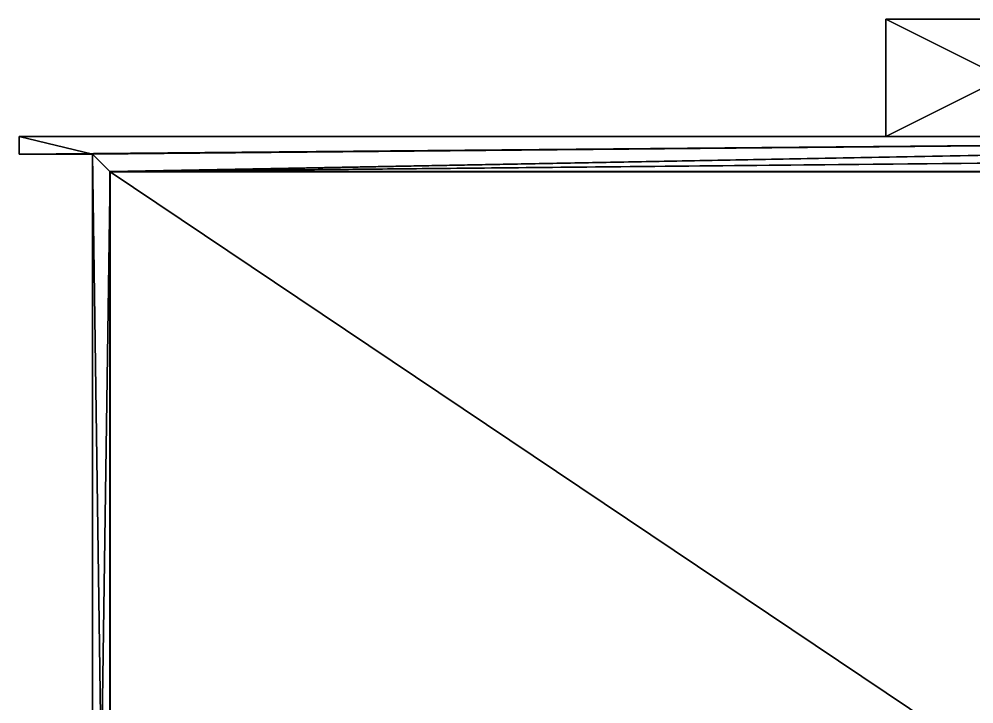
# Model space of a CAD drawing. Extents: x -792 to 436, y -474 to 738.
# Drawn here: x 0 to 162.5, y 621.5 to 738 of the extents above; entities that cross this region are included whole.
import ezdxf

# ---------------------------------------------------------------- set-up
doc = ezdxf.new("R2010")
doc.units = 0
doc.header["$LTSCALE"] = 25.4
doc.layers.get('0').update_dxf_attribs({"color": 13, "linetype": 'CONTINUOUS'})

# ---------------------------------------------------------------- blocks, each defined once
blk = doc.blocks.new('GROUP_3')
at = {"color": 0}
for p, q in [((135, 23, 17.5), (175, 23, 17.5)), ((175, 23, 7.5), (135, 23, 7.5)), ((135, 23, 7.5), (135, 23, 17.5)), ((135, 23, 17.5), (175, 23, 17.5)), ((135, 3, 17.5), (135, 23, 17.5)), ((135, 3, 7.5), (135, 23, 7.5)), ((175, 23, 7.5), (135, 23, 7.5)), ((135, 3, 17.5), (135, 23, 17.5)), ((135, 23, 7.5), (135, 23, 17.5)), ((135, 3, 7.5), (135, 23, 7.5)), ((-12.5, 3), (322.5, 3)), ((-12.5, 3), (-12.5, 0)), ((322.5, 3, 25), (-12.5, 3, 25)), ((-12.5, 3, 25), (-12.5, 0, 25)), ((-12.5, 3), (-12.5, 0)), ((-12.5, 3, 25), (-12.5, 0, 25)), ((-12.5, 3), (-12.5, 3, 25)), ((-12.5, 3), (322.5, 3)), ((-12.5, 3), (-12.5, 3, 25)), ((322.5, 3, 25), (-12.5, 3, 25)), ((135, 3, 7.5), (135, 3, 17.5)), ((175, 3, 7.5), (135, 3, 7.5)), ((135, 3, 17.5), (175, 3, 17.5)), ((135, 3, 17.5), (175, 3, 17.5)), ((175, 3, 7.5), (135, 3, 7.5)), ((135, 3, 7.5), (135, 3, 17.5)), ((0, 0), (-12.5, 0)), ((0, 0, 25), (-12.5, 0, 25)), ((-12.5, 0, 25), (-12.5, 0)), ((0, 0, 25), (-12.5, 0, 25)), ((-12.5, 0, 25), (-12.5, 0)), ((0, 0), (-12.5, 0)), ((0, 0, 25), (0, -210, 25)), ((0, 0, 25), (0, 0)), ((0, 0), (0, -210)), ((0, 0), (0, -210)), ((0, 0, 25), (0, -210, 25)), ((0, 0, 25), (0, 0)), ((307.06, -2.94, 25), (2.94, -2.94, 25)), ((2.94, -2.94, 25), (2.94, -207.06, 25)), ((307.06, -2.94, 25), (2.94, -2.94, 25)), ((2.94, -2.94, 25), (2.94, -207.06, 25)), ((307, -3), (3, -3)), ((3, -3), (3, -207)), ((3, -3, 25), (3, -207, 25)), ((307, -3, 25), (3, -3, 25)), ((307, -3, 25), (3, -3, 25)), ((3, -3, 25), (3, -3, 3)), ((307, -3, 3), (3, -3, 3)), ((3, -3, 25), (3, -207, 25)), ((3, -3, 3), (3, -207, 3)), ((3, -3, 25), (3, -3, 3)), ((3, -3), (3, -207)), ((307, -3), (3, -3)), ((307, -3, 3), (3, -3, 3)), ((3, -3, 3), (3, -207, 3))]:
    blk.add_line(p, q, dxfattribs=at)
mesh = blk.add_polyface(dxfattribs=at)
corners = [(135, 23, 17.5), (175, 23, 7.5), (135, 23, 7.5), (175, 23, 17.5)]
mesh.append_faces([[corners[k] for k in face] for face in [(0, 1, 2), (1, 0, 3)]], dxfattribs={"vtx0": -1, "color": 0})
mesh = blk.add_polyface(dxfattribs=at)
corners = [(175, 3, 17.5), (135, 23, 17.5), (135, 3, 17.5), (175, 23, 17.5)]
mesh.append_faces([[corners[k] for k in face] for face in [(0, 1, 2), (1, 0, 3)]], dxfattribs={"vtx0": -1, "color": 0})
mesh = blk.add_polyface(dxfattribs=at)
corners = [(175, 23, 7.5), (135, 3, 7.5), (135, 23, 7.5), (175, 3, 7.5)]
mesh.append_faces([[corners[k] for k in face] for face in [(0, 1, 2), (1, 0, 3)]], dxfattribs={"vtx0": -1, "color": 0})
mesh = blk.add_polyface(dxfattribs=at)
corners = [(135, 23, 17.5), (135, 3, 7.5), (135, 3, 17.5), (135, 23, 7.5)]
mesh.append_faces([[corners[k] for k in face] for face in [(0, 1, 2), (1, 0, 3)]], dxfattribs={"vtx0": -1, "color": 0})
mesh = blk.add_polyface(dxfattribs=at)
corners = [(322.5, 3), (-12.5, 0), (-12.5, 3), (0, 0), (3, -3), (0, -210), (310, 0), (307, -3), (307, -207), (322.5, 0), (3, -207), (310, -210)]
mesh.append_faces([[corners[k] for k in face] for face in [(0, 1, 2), (6, 0, 9)]], dxfattribs={"vtx0": -1, "color": 0})
mesh.append_faces([[corners[k] for k in face] for face in [(1, 0, 3), (3, 4, 5), (4, 6, 7), (7, 6, 8), (5, 10, 11), (10, 5, 4), (11, 8, 6)]], dxfattribs={"vtx0": -1, "vtx1": -1, "color": 0})
mesh.append_faces([[corners[k] for k in face] for face in [(3, 0, 4), (4, 0, 6)]], dxfattribs={"vtx0": -1, "vtx1": -1, "vtx2": -1, "color": 0})
mesh.append_faces([[corners[k] for k in face] for face in [(11, 10, 8)]], dxfattribs={"vtx0": -1, "vtx2": -1, "color": 0})
mesh = blk.add_polyface(dxfattribs=at)
corners = [(0, -210, 25), (2.94, -207.06, 25), (0, 0, 25), (310, -210, 25), (307.06, -207.06, 25), (307.06, -2.94, 25), (-12.5, 3, 25), (-12.5, 0, 25), (322.5, 3, 25), (2.94, -2.94, 25), (310, 0, 25), (322.5, 0, 25)]
mesh.append_faces([[corners[k] for k in face] for face in [(2, 6, 7), (8, 10, 11)]], dxfattribs={"vtx0": -1, "color": 0})
mesh.append_faces([[corners[k] for k in face] for face in [(0, 1, 2), (1, 3, 4), (4, 3, 5), (6, 2, 8), (9, 2, 1), (10, 5, 3)]], dxfattribs={"vtx0": -1, "vtx1": -1, "color": 0})
mesh.append_faces([[corners[k] for k in face] for face in [(8, 2, 9), (8, 9, 10)]], dxfattribs={"vtx0": -1, "vtx1": -1, "vtx2": -1, "color": 0})
mesh.append_faces([[corners[k] for k in face] for face in [(1, 0, 3), (10, 9, 5)]], dxfattribs={"vtx0": -1, "vtx2": -1, "color": 0})
mesh = blk.add_polyface(dxfattribs=at)
corners = [(-12.5, 3, 25), (-12.5, 0), (-12.5, 0, 25), (-12.5, 3)]
mesh.append_faces([[corners[k] for k in face] for face in [(0, 1, 2), (1, 0, 3)]], dxfattribs={"vtx0": -1, "color": 0})
mesh = blk.add_polyface(dxfattribs=at)
corners = [(-12.5, 3, 25), (135, 3, 7.5), (-12.5, 3), (135, 3, 17.5), (175, 3, 17.5), (322.5, 3), (175, 3, 7.5), (322.5, 3, 25)]
mesh.append_faces([[corners[k] for k in face] for face in [(0, 1, 2), (1, 0, 3), (3, 0, 4), (5, 6, 7), (6, 2, 1), (7, 4, 0)]], dxfattribs={"vtx0": -1, "vtx1": -1, "color": 0})
mesh.append_faces([[corners[k] for k in face] for face in [(6, 5, 2), (7, 6, 4)]], dxfattribs={"vtx0": -1, "vtx2": -1, "color": 0})
mesh = blk.add_polyface(dxfattribs=at)
corners = [(0, 0, 25), (-12.5, 0), (0, 0), (-12.5, 0, 25)]
mesh.append_faces([[corners[k] for k in face] for face in [(0, 1, 2), (1, 0, 3)]], dxfattribs={"vtx0": -1, "color": 0})
mesh = blk.add_polyface(dxfattribs=at)
corners = [(0, 0, 25), (0, -210), (0, -210, 25), (0, 0)]
mesh.append_faces([[corners[k] for k in face] for face in [(0, 1, 2), (1, 0, 3)]], dxfattribs={"vtx0": -1, "color": 0})
mesh = blk.add_polyface(dxfattribs=at)
corners = [(2.94, -207.06, 25), (3, -207, 25), (2.94, -2.94, 25), (307.06, -207.06, 25), (307, -207, 25), (307, -3, 25), (3, -3, 25), (307.06, -2.94, 25)]
mesh.append_faces([[corners[k] for k in face] for face in [(0, 1, 2), (1, 3, 4), (4, 3, 5), (2, 6, 7), (6, 2, 1), (7, 5, 3)]], dxfattribs={"vtx0": -1, "vtx1": -1, "color": 0})
mesh.append_faces([[corners[k] for k in face] for face in [(1, 0, 3), (7, 6, 5)]], dxfattribs={"vtx0": -1, "vtx2": -1, "color": 0})
mesh = blk.add_polyface(dxfattribs=at)
corners = [(307, -3, 25), (3, -3, 3), (307, -3, 3), (3, -3, 25)]
mesh.append_faces([[corners[k] for k in face] for face in [(0, 1, 2), (1, 0, 3)]], dxfattribs={"vtx0": -1, "color": 0})
mesh = blk.add_polyface(dxfattribs=at)
corners = [(3, -3, 3), (3, -207, 25), (3, -207, 3), (3, -3, 25)]
mesh.append_faces([[corners[k] for k in face] for face in [(0, 1, 2), (1, 0, 3)]], dxfattribs={"vtx0": -1, "color": 0})
mesh = blk.add_polyface(dxfattribs=at)
corners = [(307, -3), (3, -207), (3, -3), (307, -207)]
mesh.append_faces([[corners[k] for k in face] for face in [(0, 1, 2), (1, 0, 3)]], dxfattribs={"vtx0": -1, "color": 0})
mesh = blk.add_polyface(dxfattribs=at)
corners = [(307, -207, 3), (3, -3, 3), (3, -207, 3), (307, -3, 3)]
mesh.append_faces([[corners[k] for k in face] for face in [(0, 1, 2), (1, 0, 3)]], dxfattribs={"vtx0": -1, "color": 0})

msp = doc.modelspace()

# ---------------------------------------------------------------- block references
at = {"color": 0}
msp.add_blockref('GROUP_3', (12.5, 715, 10), dxfattribs=at)

doc.saveas('drawing.dxf')
